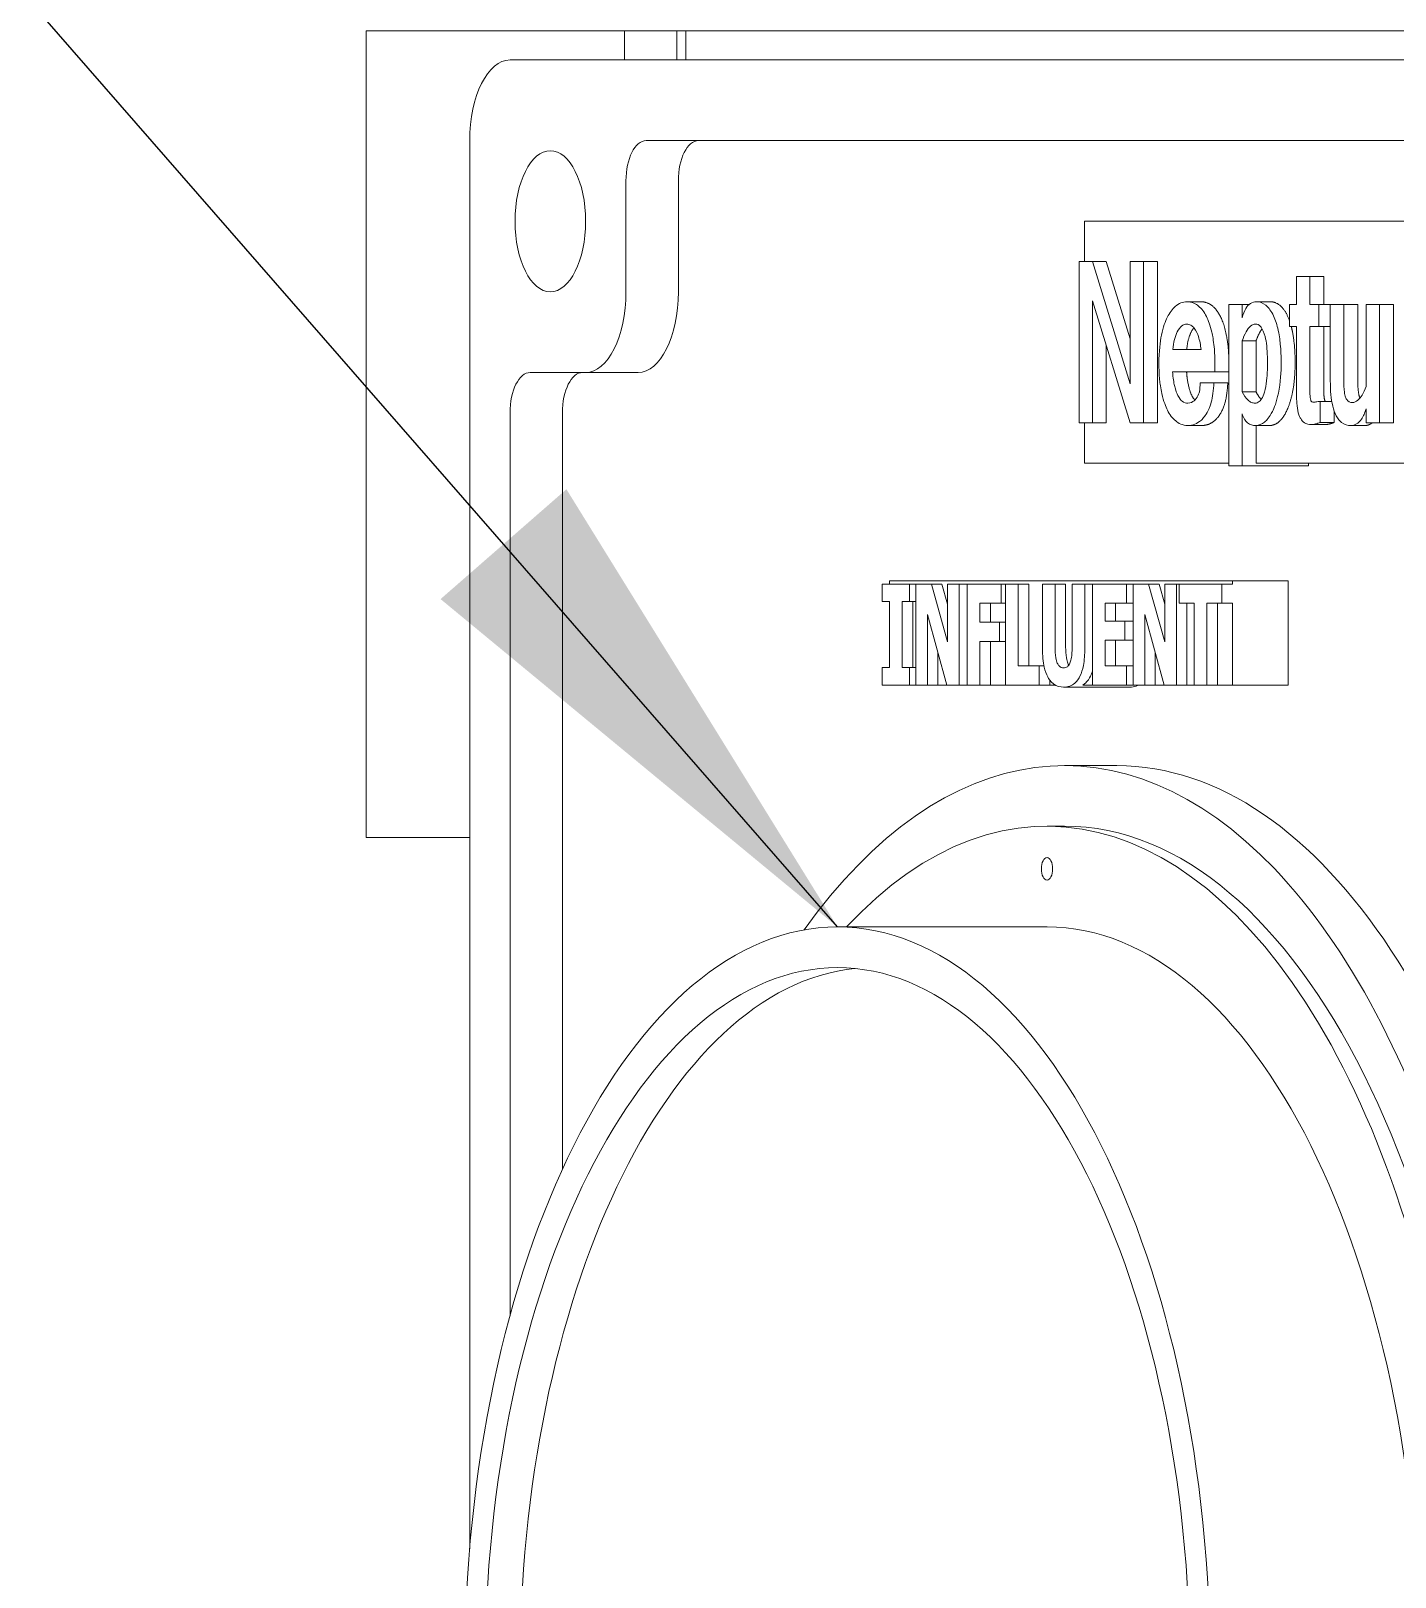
# Model space of a CAD drawing. Header units: inches. Extents: x 20 to 536, y 8 to 344.
# Drawn here: x 228.732 to 232.961, y 123.583 to 128.375 of the extents above; entities that cross this region are included whole.
import ezdxf

# ---------------------------------------------------------------- set-up
doc = ezdxf.new("R2010")
doc.units = ezdxf.units.IN
doc.header["$LTSCALE"] = 16
doc.header["$MEASUREMENT"] = 0
doc.layers.add('Symbol (ANSI)', color=7, linetype='Continuous', lineweight=25)
doc.layers.add('Visible (ANSI)', color=7, linetype='Continuous', lineweight=50)
doc.styles.add('Standard D-E', font='arial.ttf')
doc.dimstyles.new('in [mm] D-E NeptuneBenson$7', dxfattribs={"dimscale": 16, "dimtxt": 0.15, "dimasz": 0.098425, "dimexe": 0.125, "dimexo": 0.063, "dimgap": 0.031496, "dimtad": 0, "dimtih": 1, "dimtoh": 1, "dimdec": 4, "dimrnd": 1e-08, "dimzin": 3, "dimdsep": 46, "dimlunit": 5, "dimtxsty": 'Standard D-E', "dimcen": 0.09, "dimdle": 0.393701, "dimclrd": 256, "dimclre": 256, "dimclrt": 256, "dimadec": 1, "dimazin": 1, "dimtfac": 1, "dimtofl": 0, "dimtmove": 0, "dimatfit": 3, "dimfxl": 1, "dimfrac": 1, "dimtolj": 1, "dimtzin": 4, "dimlwd": -1, "dimlwe": -1, "dimarcsym": 0})

msp = doc.modelspace()

# ---------------------------------------------------------------- linework, layer by layer
at = {"layer": 'Visible (ANSI)', "linetype": 'Continuous', "lineweight": 18}
for p, q in [((229.77192, 128.37531), (229.83054, 128.37531)), ((229.77192, 128.37531), (229.77192, 125.87531)), ((230.57221, 128.37531), (229.83054, 128.37531)), ((230.57221, 128.28531), (230.57221, 128.37531)), ((230.57221, 128.37531), (230.73459, 128.37531)), ((230.73459, 128.37531), (230.73459, 128.28531)), ((230.73459, 128.37531), (230.76221, 128.37531)), ((230.76221, 128.37531), (230.76221, 128.28531)), ((237.16221, 128.37531), (230.76221, 128.37531)), ((230.21745, 128.28531), (236.96745, 128.28531)), ((230.09245, 123.67017), (230.09245, 128.03531)), ((230.63933, 128.03528), (236.54558, 128.03528)), ((230.57683, 127.56656), (230.57683, 127.91028)), ((230.73921, 127.91028), (230.73921, 127.56656)), ((231.9987, 127.78528), (235.1862, 127.78528)), ((231.9987, 127.66028), (231.9987, 127.78528)), ((231.98222, 127.66028), (231.98222, 127.16028)), ((232.02271, 127.66028), (231.98222, 127.66028)), ((232.06601, 127.66028), (232.02271, 127.66028)), ((232.14037, 127.28123), (232.02271, 127.66028)), ((232.06601, 127.66028), (232.14037, 127.42072)), ((232.18111, 127.66028), (232.14037, 127.66028)), ((232.14037, 127.66028), (232.14037, 127.28123)), ((232.22441, 127.66028), (232.18111, 127.66028)), ((232.18111, 127.16028), (232.18111, 127.66028)), ((232.22441, 127.66028), (232.22441, 127.16028)), ((232.69673, 127.61422), (232.65523, 127.61422)), ((232.65523, 127.61422), (232.65523, 127.52769)), ((232.69673, 127.52769), (232.69673, 127.61422)), ((232.74003, 127.61422), (232.69673, 127.61422)), ((232.74003, 127.61422), (232.74003, 127.52769)), ((232.02271, 127.53882), (232.14037, 127.16028)), ((232.02271, 127.16028), (232.02271, 127.53882)), ((232.35917, 127.53578), (232.31587, 127.53578)), ((232.48682, 127.52769), (232.44557, 127.52769)), ((232.44557, 127.52769), (232.44557, 127.02667)), ((232.48682, 127.48568), (232.48682, 127.52769)), ((232.50898, 127.52769), (232.48682, 127.52769)), ((232.5744, 127.53578), (232.5311, 127.53578)), ((232.65523, 127.52769), (232.63397, 127.52769)), ((232.63397, 127.52769), (232.63397, 127.45886)), ((232.72507, 127.52769), (232.69673, 127.52769)), ((232.72507, 127.45886), (232.72507, 127.52769)), ((232.76039, 127.52769), (232.72507, 127.52769)), ((232.80214, 127.52769), (232.76039, 127.52769)), ((232.76039, 127.52769), (232.76039, 127.29084)), ((232.80214, 127.29337), (232.80214, 127.52769)), ((232.84544, 127.52769), (232.80214, 127.52769)), ((232.84544, 127.52769), (232.84544, 127.29337)), ((232.91246, 127.52769), (232.87122, 127.52769)), ((232.87122, 127.52769), (232.87122, 127.27262)), ((232.91246, 127.16028), (232.91246, 127.52769)), ((232.95576, 127.52769), (232.91246, 127.52769)), ((232.95576, 127.52769), (232.95576, 127.16028)), ((232.63397, 127.45886), (232.65523, 127.45886)), ((232.65523, 127.45886), (232.65523, 127.27161)), ((232.69673, 127.26908), (232.69673, 127.45886)), ((232.69673, 127.45886), (232.72507, 127.45886)), ((232.76039, 127.45886), (232.72507, 127.45886)), ((232.74003, 127.45886), (232.74003, 127.26908)), ((232.06601, 127.39951), (232.06601, 127.16028)), ((232.48682, 127.25694), (232.48682, 127.41433)), ((232.53012, 127.41433), (232.48682, 127.41433)), ((232.53012, 127.41433), (232.53012, 127.25694)), ((232.35965, 127.38801), (232.2721, 127.38801)), ((230.27997, 127.31656), (230.45183, 127.31656)), ((230.61421, 127.31656), (230.45183, 127.31656)), ((232.27159, 127.31868), (232.40266, 127.31868)), ((232.40266, 127.31868), (232.40266, 127.34348)), ((232.44557, 127.31868), (232.40266, 127.31868)), ((232.39937, 127.28477), (232.35712, 127.28477)), ((232.44267, 127.28477), (232.39937, 127.28477)), ((232.53012, 127.25694), (232.48682, 127.25694)), ((232.72886, 127.16179), (232.72886, 127.22708)), ((232.76486, 127.22708), (232.72886, 127.22708)), ((232.87122, 127.20431), (232.87122, 127.16028)), ((230.21747, 124.39248), (230.21747, 127.19156)), ((230.37985, 127.19156), (230.37985, 124.84704)), ((231.98222, 127.16028), (232.02271, 127.16028)), ((231.9987, 127.03528), (231.9987, 127.16028)), ((232.06601, 127.16028), (232.02271, 127.16028)), ((232.14037, 127.16028), (232.18111, 127.16028)), ((232.22441, 127.16028), (232.18111, 127.16028)), ((232.48682, 127.02667), (232.48682, 127.18811)), ((232.74484, 127.15522), (232.70154, 127.15522)), ((232.77216, 127.16179), (232.72886, 127.16179)), ((232.77216, 127.19726), (232.77216, 127.16179)), ((232.87122, 127.16028), (232.91246, 127.16028)), ((232.95576, 127.16028), (232.91246, 127.16028)), ((232.36221, 127.15218), (232.31891, 127.15218)), ((232.57237, 127.15218), (232.52907, 127.15218)), ((232.53012, 127.15218), (232.53012, 127.03528)), ((232.86745, 127.15218), (232.82415, 127.15218)), ((232.44557, 127.03528), (231.9987, 127.03528)), ((232.44557, 127.02667), (232.48682, 127.02667)), ((232.6925, 127.02667), (232.48682, 127.02667)), ((235.1862, 127.03528), (232.53012, 127.03528)), ((232.6925, 127.03528), (232.6925, 127.02667)), ((231.45577, 126.66078), (231.37156, 126.66078)), ((231.37156, 126.66078), (231.37156, 126.60624)), ((231.39415, 126.67028), (232.45665, 126.67028)), ((231.39415, 126.66078), (231.39415, 126.67028)), ((231.4755, 126.66078), (231.45577, 126.66078)), ((231.45577, 126.60624), (231.45577, 126.66078)), ((231.52369, 126.66078), (231.4755, 126.66078)), ((231.4755, 126.66078), (231.4755, 126.34778)), ((231.55617, 126.66078), (231.52369, 126.66078)), ((231.57366, 126.48145), (231.52369, 126.66078)), ((231.57366, 126.598), (231.55617, 126.66078)), ((231.60955, 126.66078), (231.57366, 126.66078)), ((231.57366, 126.66078), (231.57366, 126.48145)), ((231.63498, 126.66078), (231.60955, 126.66078)), ((231.60955, 126.34778), (231.60955, 126.66078)), ((231.73974, 126.66078), (231.63498, 126.66078)), ((231.63498, 126.66078), (231.63498, 126.34778)), ((231.75363, 126.66078), (231.73974, 126.66078)), ((231.73974, 126.60117), (231.73974, 126.66078)), ((231.79295, 126.66078), (231.75363, 126.66078)), ((231.75363, 126.66078), (231.75363, 126.34778)), ((231.82542, 126.66078), (231.79295, 126.66078)), ((231.79295, 126.40738), (231.79295, 126.66078)), ((231.82542, 126.40738), (231.82542, 126.66078)), ((231.90741, 126.66078), (231.8681, 126.66078)), ((231.8681, 126.66078), (231.8681, 126.4609)), ((231.93989, 126.66078), (231.90741, 126.66078)), ((231.90741, 126.46547), (231.90741, 126.66078)), ((231.93989, 126.46547), (231.93989, 126.66078)), ((231.99923, 126.66078), (231.95992, 126.66078)), ((231.95992, 126.66078), (231.95992, 126.46547)), ((232.02302, 126.66078), (231.99923, 126.66078)), ((231.99923, 126.46116), (231.99923, 126.66078)), ((232.12879, 126.66078), (232.02302, 126.66078)), ((232.02302, 126.66078), (232.02302, 126.34778)), ((232.14902, 126.66078), (232.12879, 126.66078)), ((232.12879, 126.60117), (232.12879, 126.66078)), ((232.19721, 126.66078), (232.14902, 126.66078)), ((232.14902, 126.66078), (232.14902, 126.34778)), ((232.22969, 126.66078), (232.19721, 126.66078)), ((232.24718, 126.48145), (232.19721, 126.66078)), ((232.24718, 126.598), (232.22969, 126.66078)), ((232.28307, 126.66078), (232.24718, 126.66078)), ((232.24718, 126.66078), (232.24718, 126.48145)), ((232.29227, 126.66078), (232.28307, 126.66078)), ((232.28307, 126.34778), (232.28307, 126.66078)), ((232.42417, 126.66078), (232.29227, 126.66078)), ((232.29227, 126.66078), (232.29227, 126.60117)), ((232.45665, 126.66078), (232.42417, 126.66078)), ((232.42417, 126.60117), (232.42417, 126.66078)), ((232.45665, 126.67028), (232.45665, 126.66078)), ((232.62985, 126.67028), (232.45665, 126.67028)), ((232.62985, 126.67028), (232.62985, 126.34778)), ((231.37156, 126.60624), (231.39401, 126.60624)), ((231.39401, 126.60624), (231.39401, 126.40231)), ((231.43332, 126.60624), (231.45577, 126.60624)), ((231.43332, 126.40231), (231.43332, 126.60624)), ((231.4755, 126.60624), (231.45577, 126.60624)), ((231.4658, 126.40231), (231.4658, 126.60624)), ((231.67405, 126.60117), (231.73974, 126.60117)), ((231.67405, 126.54207), (231.67405, 126.60117)), ((231.70652, 126.54207), (231.70652, 126.60117)), ((231.75363, 126.60117), (231.73974, 126.60117)), ((232.06208, 126.54613), (232.06208, 126.60117)), ((232.06208, 126.60117), (232.12879, 126.60117)), ((232.09455, 126.54613), (232.09455, 126.60117)), ((232.14902, 126.60117), (232.12879, 126.60117)), ((232.29227, 126.60117), (232.33856, 126.60117)), ((232.31555, 126.34778), (232.31555, 126.60117)), ((232.33856, 126.60117), (232.33856, 126.34778)), ((232.37788, 126.60117), (232.42417, 126.60117)), ((232.37788, 126.34778), (232.37788, 126.60117)), ((232.41035, 126.34778), (232.41035, 126.60117)), ((232.45665, 126.60117), (232.42417, 126.60117)), ((232.45665, 126.60117), (232.45665, 126.34778)), ((231.51139, 126.56591), (231.57176, 126.34778)), ((231.51139, 126.34778), (231.51139, 126.56591)), ((231.73454, 126.54207), (231.67405, 126.54207)), ((231.73454, 126.48246), (231.73454, 126.54207)), ((231.75363, 126.54207), (231.73454, 126.54207)), ((232.12359, 126.54613), (232.06208, 126.54613)), ((232.14902, 126.54613), (232.12359, 126.54613)), ((232.12359, 126.48652), (232.12359, 126.54613)), ((232.18491, 126.34778), (232.18491, 126.56591)), ((232.18491, 126.56591), (232.24528, 126.34778)), ((231.67405, 126.34778), (231.67405, 126.48246)), ((231.67405, 126.48246), (231.73454, 126.48246)), ((231.70652, 126.34778), (231.70652, 126.48246)), ((231.75363, 126.48246), (231.73454, 126.48246)), ((232.06208, 126.48652), (232.12359, 126.48652)), ((232.06208, 126.40738), (232.06208, 126.48652)), ((232.09455, 126.40738), (232.09455, 126.48652)), ((232.14902, 126.48652), (232.12359, 126.48652)), ((231.54387, 126.34778), (231.54387, 126.44856)), ((232.21739, 126.34778), (232.21739, 126.44856)), ((231.37156, 126.40231), (231.37156, 126.34778)), ((231.39401, 126.40231), (231.37156, 126.40231)), ((231.45577, 126.40231), (231.43332, 126.40231)), ((231.45577, 126.34778), (231.45577, 126.40231)), ((231.4755, 126.40231), (231.45577, 126.40231)), ((231.85801, 126.40738), (231.79295, 126.40738)), ((231.87269, 126.40738), (231.85801, 126.40738)), ((231.85801, 126.34778), (231.85801, 126.40738)), ((232.12879, 126.40738), (232.06208, 126.40738)), ((232.14902, 126.40738), (232.12879, 126.40738)), ((232.12879, 126.34778), (232.12879, 126.40738)), ((231.37156, 126.34778), (231.45577, 126.34778)), ((231.4755, 126.34778), (231.45577, 126.34778)), ((231.4755, 126.34778), (231.51139, 126.34778)), ((231.54387, 126.34778), (231.51139, 126.34778)), ((231.57176, 126.34778), (231.54387, 126.34778)), ((231.57176, 126.34778), (231.60955, 126.34778)), ((231.63498, 126.34778), (231.60955, 126.34778)), ((231.63498, 126.34778), (231.67405, 126.34778)), ((231.70652, 126.34778), (231.67405, 126.34778)), ((231.75363, 126.34778), (231.70652, 126.34778)), ((231.75363, 126.34778), (231.85801, 126.34778)), ((231.89048, 126.34778), (231.85801, 126.34778)), ((231.89048, 126.34778), (231.89048, 126.36322)), ((231.90743, 126.34778), (231.89048, 126.34778)), ((232.13935, 126.34118), (231.93366, 126.34118)), ((232.02302, 126.34778), (231.99268, 126.34778)), ((232.02302, 126.34778), (232.12879, 126.34778)), ((232.14902, 126.34778), (232.12879, 126.34778)), ((232.14902, 126.34778), (232.18491, 126.34778)), ((232.21739, 126.34778), (232.18491, 126.34778)), ((232.24528, 126.34778), (232.21739, 126.34778)), ((232.24528, 126.34778), (232.28307, 126.34778)), ((232.31555, 126.34778), (232.28307, 126.34778)), ((232.33856, 126.34778), (232.31555, 126.34778)), ((232.33856, 126.34778), (232.37788, 126.34778)), ((232.41035, 126.34778), (232.37788, 126.34778)), ((232.45665, 126.34778), (232.41035, 126.34778)), ((232.46747, 126.34778), (232.45665, 126.34778)), ((232.62985, 126.34778), (232.46747, 126.34778)), ((232.0986, 126.09778), (231.93622, 126.09778)), ((231.93622, 125.91028), (231.88209, 125.91028)), ((229.83054, 125.87531), (229.77192, 125.87531)), ((229.83054, 125.87531), (230.09245, 125.87531)), ((231.88209, 125.59778), (231.23258, 125.59778))]:
    msp.add_line(p, q, dxfattribs=at)
for centre, major_axis, start_param, end_param in [((230.21745, 128.03531), (0, 0.25), 0, 1.5707963), ((230.63933, 127.91028), (0, 0.125), 0, 1.5707963), ((230.80171, 127.91028), (0, 0.125), 0, 1.5707963), ((230.45183, 127.56656), (0, -0.25), 0, 1.5707963), ((230.61421, 127.56656), (0, -0.25), 0, 1.5707963), ((230.27997, 127.19156), (0, 0.125), 0, 1.5707963), ((230.44235, 127.19156), (0, 0.125), 0, 1.5707963), ((231.93622, 123.28528), (0, 2.8125), 3.6175293, 6.8944408), ((231.88209, 123.28528), (0, 2.625), 3.0911676, 6.7761106), ((232.0986, 123.28528), (0, 2.8125), 4.985446, 6.2831853), ((231.93622, 123.28528), (0, 2.625), 3.1415927, 6.2831853), ((231.88209, 123.28528), (0, 2.3125), 3.1415927, 6.2831853), ((231.34083, 123.28528), (0, 2.18642), 0.0495319, 3.0920608)]:
    msp.add_ellipse(centre, major_axis=major_axis, ratio=0.5, start_param=start_param, end_param=end_param, dxfattribs=at)
for centre, major_axis in [((230.34245, 127.78531), (0, 0.21875)), ((231.88209, 125.77767), (0, -0.035)), ((231.23258, 123.28528), (0, 2.3125)), ((231.23258, 123.28528), (0, 2.18642))]:
    msp.add_ellipse(centre, major_axis=major_axis, ratio=0.5, dxfattribs=at)
for points, degree, knots in [([(232.31587, 127.53578), (232.30962, 127.53578), (232.3034, 127.53467), (232.2906, 127.5296), (232.28497, 127.5258), (232.27056, 127.5134), (232.26206, 127.50209), (232.24885, 127.47542), (232.2422, 127.45817), (232.23261, 127.41095), (232.22908, 127.38262), (232.22908, 127.34398)], 3, [-1.4919316, -1.4919316, -1.4919316, -1.4919316, -1.2903014, -1.2903014, -1.0712515, -1.0712515, -0.6411915, -0.6411915, -0.2943902, -0.2943902, 0, 0, 0, 0]), ([(232.40266, 127.34348), (232.40266, 127.36095), (232.40194, 127.37848), (232.39824, 127.41603), (232.39536, 127.43092), (232.38818, 127.46267), (232.38217, 127.47836), (232.36937, 127.504), (232.36113, 127.51475), (232.34375, 127.52904), (232.33209, 127.53578), (232.31587, 127.53578)], 3, [-0.95374288, -0.95374288, -0.95374288, -0.95374288, -0.86423892, -0.86423892, -0.75775194, -0.75775194, -0.52950742, -0.52950742, -0.24718032, -0.24718032, 0, 0, 0, 0]), ([(232.35917, 127.53578), (232.37866, 127.53578), (232.41104, 127.50947), (232.43382, 127.45886), (232.44442, 127.39658), (232.44557, 127.36534)], 2, [0, 0, 0, 1, 2, 3, 3.7455992, 3.7455992, 3.7455992]), ([(232.5311, 127.53578), (232.52485, 127.53578), (232.51858, 127.53427), (232.50736, 127.52698), (232.50254, 127.52182), (232.49347, 127.50668), (232.48973, 127.49677), (232.48682, 127.48568)], 3, [-0.27518447, -0.27518447, -0.27518447, -0.27518447, -0.18002451, -0.18002451, -0.0953991, -0.0953991, 0, 0, 0, 0]), ([(232.60802, 127.34702), (232.60802, 127.3661), (232.60722, 127.38519), (232.60404, 127.41723), (232.60179, 127.43503), (232.59349, 127.46976), (232.58833, 127.4847), (232.5742, 127.51173), (232.56639, 127.52), (232.55119, 127.53255), (232.54124, 127.53578), (232.5311, 127.53578)], 3, [-0.55895589, -0.55895589, -0.55895589, -0.55895589, -0.42730196, -0.42730196, -0.33362764, -0.33362764, -0.25055777, -0.25055777, -0.15451105, -0.15451105, 0, 0, 0, 0]), ([(232.5744, 127.53578), (232.59262, 127.53578), (232.62172, 127.50795), (232.63282, 127.47977), (232.63397, 127.47648)], 2, [0, 0, 0, 1, 2, 2.1250193, 2.1250193, 2.1250193]), ([(232.2721, 127.38801), (232.27301, 127.39858), (232.2746, 127.4088), (232.27937, 127.42747), (232.28239, 127.43558), (232.29011, 127.45045), (232.29445, 127.45616), (232.3045, 127.46451), (232.31011, 127.46645), (232.31587, 127.46645)], 3, [-0.31166749, -0.31166749, -0.31166749, -0.31166749, -0.23705054, -0.23705054, -0.16576507, -0.16576507, -0.0878526, -0.0878526, 0, 0, 0, 0]), ([(232.33743, 127.45503), (232.33376, 127.45068), (232.31843, 127.42293), (232.3154, 127.38801)], 2, [0.7245107, 0.7245107, 0.7245107, 1, 2, 2, 2]), ([(232.31587, 127.46645), (232.31998, 127.46645), (232.32404, 127.46547), (232.33176, 127.4611), (232.33529, 127.45788), (232.34467, 127.4456), (232.34888, 127.4352), (232.35548, 127.41589), (232.35814, 127.40238), (232.35965, 127.38801)], 3, [-0.25145744, -0.25145744, -0.25145744, -0.25145744, -0.21404187, -0.21404187, -0.17828382, -0.17828382, -0.11189925, -0.11189925, 0, 0, 0, 0]), ([(232.48682, 127.41433), (232.49052, 127.42465), (232.49476, 127.43456), (232.50366, 127.45005), (232.50821, 127.4561), (232.51814, 127.46437), (232.52325, 127.46645), (232.52857, 127.46645)], 3, [-0.26084909, -0.26084909, -0.26084909, -0.26084909, -0.1639148, -0.1639148, -0.08102913, -0.08102913, 0, 0, 0, 0]), ([(232.52857, 127.46645), (232.53115, 127.46645), (232.53372, 127.46595), (232.53862, 127.46375), (232.54091, 127.46214), (232.54681, 127.45619), (232.54998, 127.45097), (232.55728, 127.43397), (232.55971, 127.42211), (232.56438, 127.39433), (232.56551, 127.37065), (232.56551, 127.34702)], 3, [-0.34391216, -0.34391216, -0.34391216, -0.34391216, -0.31786711, -0.31786711, -0.29318796, -0.29318796, -0.251195, -0.251195, -0.18010027, -0.18010027, 0, 0, 0, 0]), ([(232.63934, 127.45886), (232.64363, 127.44243), (232.65132, 127.38801), (232.65132, 127.34702)], 2, [2.4414184, 2.4414184, 2.4414184, 3, 4, 4, 4]), ([(232.56551, 127.34702), (232.56551, 127.3315), (232.56505, 127.31528), (232.56271, 127.28782), (232.56107, 127.27539), (232.55561, 127.25213), (232.55233, 127.2445), (232.54677, 127.23377), (232.54352, 127.22934), (232.53585, 127.22297), (232.53163, 127.22151), (232.5273, 127.22151)], 3, [-0.30290761, -0.30290761, -0.30290761, -0.30290761, -0.23644812, -0.23644812, -0.18377195, -0.18377195, -0.1266776, -0.1266776, -0.06597425, -0.06597425, 0, 0, 0, 0]), ([(232.52907, 127.15218), (232.53866, 127.15218), (232.54792, 127.15557), (232.56347, 127.16849), (232.57222, 127.17808), (232.58645, 127.20675), (232.59352, 127.22449), (232.60617, 127.28593), (232.60802, 127.31896), (232.60802, 127.34702)], 3, [-1.0037119, -1.0037119, -1.0037119, -1.0037119, -0.6558258, -0.6558258, -0.3924925, -0.3924925, -0.2137644, -0.2137644, 0, 0, 0, 0]), ([(232.22908, 127.34398), (232.22908, 127.32722), (232.22973, 127.31033), (232.23237, 127.28298), (232.23426, 127.26787), (232.24356, 127.22612), (232.25027, 127.21017), (232.26273, 127.18529), (232.27131, 127.17409), (232.28923, 127.15941), (232.3015, 127.15218), (232.31891, 127.15218)], 3, [-1.1520732, -1.1520732, -1.1520732, -1.1520732, -0.9328917, -0.9328917, -0.7880369, -0.7880369, -0.5752915, -0.5752915, -0.2652163, -0.2652163, 0, 0, 0, 0]), ([(232.31891, 127.22151), (232.3129, 127.22151), (232.30694, 127.22327), (232.29767, 127.23047), (232.2928, 127.2354), (232.28491, 127.2506), (232.2808, 127.25988), (232.27565, 127.28378), (232.27237, 127.30036), (232.27159, 127.31868)], 3, [-1.9615665, -1.9615665, -1.9615665, -1.9615665, -1.0582577, -1.0582577, -0.4670175, -0.4670175, -0.1401197, -0.1401197, 0, 0, 0, 0]), ([(232.31489, 127.31868), (232.31565, 127.30096), (232.32375, 127.25997), (232.33489, 127.23724), (232.34066, 127.23123)], 2, [0, 0, 0, 1, 2, 2.7615593, 2.7615593, 2.7615593]), ([(232.31891, 127.15218), (232.32627, 127.15218), (232.33359, 127.15352), (232.34647, 127.15876), (232.35342, 127.16258), (232.36628, 127.17445), (232.37376, 127.18284), (232.38625, 127.20819), (232.38955, 127.219), (232.3955, 127.24049), (232.39807, 127.2616), (232.39937, 127.28477)], 3, [-0.51058672, -0.51058672, -0.51058672, -0.51058672, -0.39585732, -0.39585732, -0.30581684, -0.30581684, -0.23379286, -0.23379286, -0.17764071, -0.17764071, 0, 0, 0, 0]), ([(232.35712, 127.28477), (232.35687, 127.27393), (232.35613, 127.26451), (232.35448, 127.25664), (232.35324, 127.25087), (232.34673, 127.2379), (232.34275, 127.23279), (232.33378, 127.22532), (232.3271, 127.22151), (232.31891, 127.22151)], 3, [-1.3567512, -1.3567512, -1.3567512, -1.3567512, -0.3873837, -0.3873837, -0.2508201, -0.2508201, -0.1248926, -0.1248926, 0, 0, 0, 0]), ([(232.5273, 127.22151), (232.52351, 127.22151), (232.51975, 127.22221), (232.51242, 127.2252), (232.50892, 127.22741), (232.49842, 127.2366), (232.49223, 127.24579), (232.48682, 127.25694)], 3, [-0.23235467, -0.23235467, -0.23235467, -0.23235467, -0.17463394, -0.17463394, -0.11837707, -0.11837707, 0, 0, 0, 0]), ([(232.65523, 127.27161), (232.65523, 127.25477), (232.65546, 127.23785), (232.6573, 127.2109), (232.65875, 127.20103), (232.66378, 127.18236), (232.66663, 127.17666), (232.67107, 127.16904), (232.67463, 127.16428), (232.68634, 127.15663), (232.69395, 127.15522), (232.70154, 127.15522)], 3, [-0.45637652, -0.45637652, -0.45637652, -0.45637652, -0.34795416, -0.34795416, -0.28133028, -0.28133028, -0.21146767, -0.21146767, -0.11555685, -0.11555685, 0, 0, 0, 0]), ([(232.70837, 127.22455), (232.70658, 127.22455), (232.70474, 127.22457), (232.70231, 127.226), (232.70167, 127.22671), (232.70058, 127.22847), (232.70006, 127.22957), (232.69897, 127.23278), (232.69841, 127.2358), (232.69733, 127.24443), (232.69673, 127.25219), (232.69673, 127.26908)], 3, [-0.46029222, -0.46029222, -0.46029222, -0.46029222, -0.32463762, -0.32463762, -0.26853254, -0.26853254, -0.21873732, -0.21873732, -0.12874165, -0.12874165, 0, 0, 0, 0]), ([(232.74003, 127.26908), (232.74003, 127.25137), (232.7418, 127.23366), (232.74393, 127.22824), (232.74477, 127.22708)], 2, [0, 0, 0, 1, 2, 2.5282202, 2.5282202, 2.5282202]), ([(232.76039, 127.29084), (232.76039, 127.27649), (232.7609, 127.26184), (232.76336, 127.23566), (232.76512, 127.22373), (232.77044, 127.20124), (232.77399, 127.19099), (232.7834, 127.17311), (232.78905, 127.16633), (232.8044, 127.1546), (232.81442, 127.15218), (232.82415, 127.15218)], 3, [-0.54882756, -0.54882756, -0.54882756, -0.54882756, -0.43951235, -0.43951235, -0.34598462, -0.34598462, -0.25005812, -0.25005812, -0.14831849, -0.14831849, 0, 0, 0, 0]), ([(232.8287, 127.22354), (232.82557, 127.22354), (232.82234, 127.22406), (232.81679, 127.22672), (232.81436, 127.22857), (232.81023, 127.2339), (232.80881, 127.23678), (232.80608, 127.24416), (232.80494, 127.24989), (232.80263, 127.26661), (232.80214, 127.28013), (232.80214, 127.29337)], 3, [-0.25342297, -0.25342297, -0.25342297, -0.25342297, -0.21349345, -0.21349345, -0.18069807, -0.18069807, -0.15097762, -0.15097762, -0.10090432, -0.10090432, 0, 0, 0, 0]), ([(232.87122, 127.27262), (232.86757, 127.2632), (232.86347, 127.25427), (232.85485, 127.24004), (232.85045, 127.23442), (232.84022, 127.22583), (232.83458, 127.22354), (232.8287, 127.22354)], 3, [-0.25985251, -0.25985251, -0.25985251, -0.25985251, -0.16904466, -0.16904466, -0.0895398, -0.0895398, 0, 0, 0, 0]), ([(232.84544, 127.29337), (232.84544, 127.25339), (232.85181, 127.23773), (232.85213, 127.23703)], 2, [0, 0, 0, 1, 1.0492741, 1.0492741, 1.0492741]), ([(232.72886, 127.22708), (232.7269, 127.22678), (232.71866, 127.22555), (232.71486, 127.22491), (232.71271, 127.22455), (232.70837, 127.22455)], 3, [-0.29682219, -0.29682219, -0.29682219, -0.29682219, -0.06611673, -0.06611673, 0, 0, 0, 0]), ([(232.82415, 127.15218), (232.8302, 127.15218), (232.83623, 127.15363), (232.84742, 127.16041), (232.85239, 127.16534), (232.86277, 127.18074), (232.86746, 127.19181), (232.87122, 127.20431)], 3, [-0.28914927, -0.28914927, -0.28914927, -0.28914927, -0.1969143, -0.1969143, -0.11111134, -0.11111134, 0, 0, 0, 0]), ([(232.48682, 127.18811), (232.48878, 127.18206), (232.49115, 127.17675), (232.49684, 127.16747), (232.50007, 127.16377), (232.51145, 127.15429), (232.5205, 127.15218), (232.52907, 127.15218)], 3, [-0.24235731, -0.24235731, -0.24235731, -0.24235731, -0.1875229, -0.1875229, -0.13070815, -0.13070815, 0, 0, 0, 0]), ([(232.70154, 127.15522), (232.70593, 127.15522), (232.71033, 127.15581), (232.71945, 127.15801), (232.72419, 127.1597), (232.72886, 127.16179)], 3, [-0.13991373, -0.13991373, -0.13991373, -0.13991373, -0.07297611, -0.07297611, 0, 0, 0, 0]), ([(231.8681, 126.4609), (231.8681, 126.4504), (231.8685, 126.4398), (231.87038, 126.42027), (231.87174, 126.41126), (231.87627, 126.39147), (231.87978, 126.38153), (231.88764, 126.3668), (231.89318, 126.35804), (231.91208, 126.34376), (231.92306, 126.34118), (231.93366, 126.34118)], 3, [-0.82187798, -0.82187798, -0.82187798, -0.82187798, -0.6544335, -0.6544335, -0.50490958, -0.50490958, -0.30747841, -0.30747841, -0.16166829, -0.16166829, 0, 0, 0, 0]), ([(231.93366, 126.40079), (231.93104, 126.40079), (231.92837, 126.40121), (231.92358, 126.40325), (231.92142, 126.40471), (231.91732, 126.40914), (231.91548, 126.41209), (231.91257, 126.41914), (231.91094, 126.4242), (231.90793, 126.44255), (231.90741, 126.45447), (231.90741, 126.46547)], 3, [-0.35781975, -0.35781975, -0.35781975, -0.35781975, -0.28180287, -0.28180287, -0.21609433, -0.21609433, -0.14668132, -0.14668132, -0.08378729, -0.08378729, 0, 0, 0, 0]), ([(231.95992, 126.46547), (231.95992, 126.4579), (231.95968, 126.45003), (231.95849, 126.43655), (231.95765, 126.43045), (231.95511, 126.41978), (231.95365, 126.41588), (231.95007, 126.40912), (231.94781, 126.40643), (231.94164, 126.40175), (231.93759, 126.40079), (231.93366, 126.40079)], 3, [-0.21736344, -0.21736344, -0.21736344, -0.21736344, -0.17163752, -0.17163752, -0.13475897, -0.13475897, -0.10039019, -0.10039019, -0.05983154, -0.05983154, 0, 0, 0, 0]), ([(231.93366, 126.34118), (231.94, 126.34118), (231.94644, 126.34207), (231.9581, 126.34627), (231.96345, 126.34927), (231.97572, 126.3601), (231.9807, 126.36803), (231.98888, 126.38489), (231.99232, 126.39586), (231.99803, 126.42489), (231.99923, 126.44316), (231.99923, 126.46116)], 3, [-0.43360447, -0.43360447, -0.43360447, -0.43360447, -0.37067396, -0.37067396, -0.3160228, -0.3160228, -0.237534, -0.237534, -0.13714171, -0.13714171, 0, 0, 0, 0]), ([(231.9499, 126.40935), (231.94861, 126.41117), (231.94745, 126.41331), (231.94505, 126.41914), (231.94342, 126.4242), (231.94041, 126.44255), (231.93989, 126.45447), (231.93989, 126.46547)], 3, [-0.19313998, -0.19313998, -0.19313998, -0.19313998, -0.14668132, -0.14668132, -0.08378729, -0.08378729, 0, 0, 0, 0]), ([(231.99268, 126.34778), (231.9955, 126.34939), (231.99828, 126.35135), (232.00819, 126.3601), (232.01318, 126.36803), (232.01916, 126.38035), (232.02123, 126.38568), (232.02302, 126.39139)], 3, [-0.34514763, -0.34514763, -0.34514763, -0.34514763, -0.3160228, -0.3160228, -0.237534, -0.237534, -0.18529791, -0.18529791, -0.18529791, -0.18529791]), ([(232.16588, 126.34778), (232.16341, 126.34637), (232.16089, 126.34523), (232.15212, 126.34207), (232.14568, 126.34118), (232.13935, 126.34118)], 3, [0.345147629, 0.345147629, 0.345147629, 0.345147629, 0.370673963, 0.370673963, 0.433604472, 0.433604472, 0.433604472, 0.433604472])]:
    msp.add_open_spline(points, degree=degree, knots=knots, dxfattribs=at)
for points in [[(232.54893, 127.45216), (232.53904, 127.43916), (232.53012, 127.41433)], [(232.65132, 127.34702), (232.65132, 127.3035), (232.63943, 127.23163), (232.61843, 127.18052), (232.58933, 127.15218), (232.57237, 127.15218)], [(232.44267, 127.28477), (232.4404, 127.24428), (232.42648, 127.19823), (232.40522, 127.16787), (232.37764, 127.15218), (232.36221, 127.15218)], [(232.53012, 127.25694), (232.53748, 127.24179), (232.54595, 127.23312)], [(232.77216, 127.16179), (232.75749, 127.15522), (232.74484, 127.15522)], [(232.88975, 127.16028), (232.87982, 127.15218), (232.86745, 127.15218)]]:
    msp.add_open_spline(points, degree=2, dxfattribs=at)

# ---------------------------------------------------------------- leaders
at = {"layer": 'Symbol (ANSI)', "annotation_type": 0, "has_hookline": 1, "hookline_direction": 1, "text_width": 23.73806}
msp.add_leader([(231.23258, 125.59778), (221.62023, 136.61354), (220.04542, 136.61354)], dimstyle='in [mm] D-E NeptuneBenson$7', override={"dimtad": 0}, dxfattribs=at)

doc.saveas('drawing.dxf')
